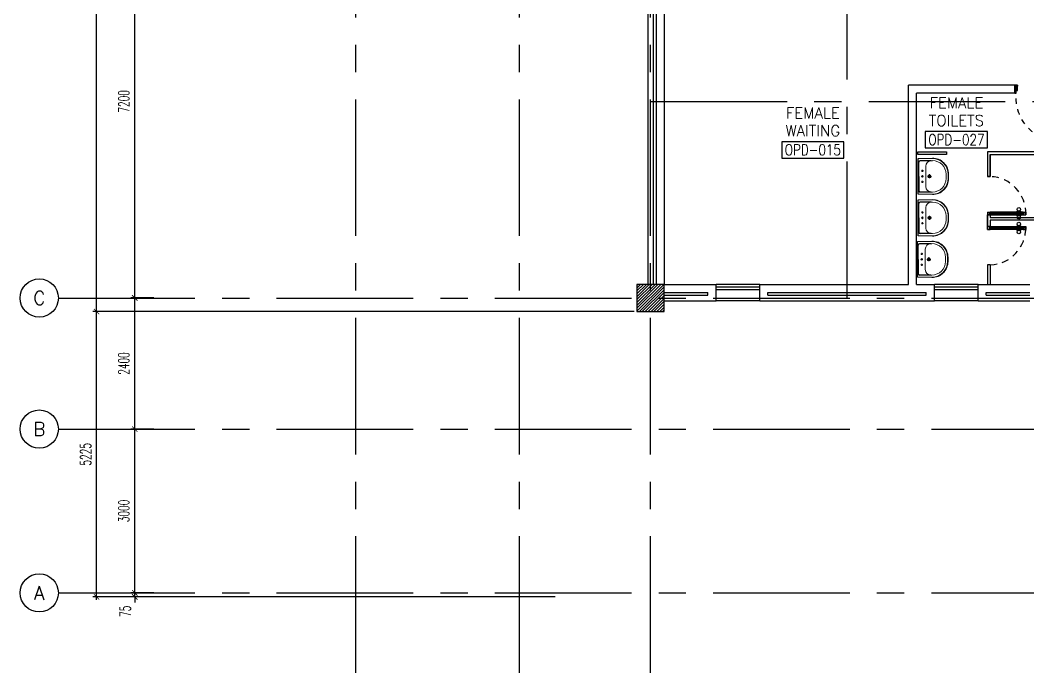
# Model space of a CAD drawing. Extents: x -1.4 to 90.6, y -12.3 to 78.9.
# Drawn here: x -1.4 to 17.06, y -0.23 to 11.72 of the extents above; entities that cross this region are included whole.
import ezdxf
from ezdxf.enums import TextEntityAlignment as Align

# ---------------------------------------------------------------- set-up
doc = ezdxf.new("R2010")
doc.units = 0
doc.header["$MEASUREMENT"] = 0
doc.header["$PDMODE"] = 3
doc.header["$PDSIZE"] = 0.1
for name, pattern in [('CENTERX2', [4, 2.5, -0.5, 0.5, -0.5]), ('DASHED', [0.75, 0.5, -0.25]), ('HIDDEN', [0.375, 0.25, -0.125])]:
    doc.linetypes.add(name, pattern=pattern)
doc.layers.get('0').update_dxf_attribs({"color": 11, "linetype": 'CONTINUOUS'})
doc.layers.get('DEFPOINTS').update_dxf_attribs({"color": 11, "linetype": 'CONTINUOUS'})
for name, color, linetype in [('A-JEERI', 11, 'CONTINUOUS'), ('AX', 11, 'CONTINUOUS'), ('AX-CR', 11, 'CONTINUOUS'), ('AX-DIM', 11, 'CONTINUOUS'), ('AX-TXT', 11, 'CONTINUOUS'), ('AXES', 11, 'CENTERX2'), ('COL', 11, 'CONTINUOUS'), ('DOOR', 11, 'CONTINUOUS'), ('FIX', 11, 'CONTINUOUS'), ('HAT', 11, 'CONTINUOUS'), ('INSUL', 11, 'CONTINUOUS'), ('PART', 11, 'CONTINUOUS'), ('RM-BOX', 11, 'CONTINUOUS'), ('RM-NAME', 11, 'CONTINUOUS'), ('RM-NO', 11, 'CONTINUOUS'), ('WALL', 11, 'CONTINUOUS'), ('WIN', 11, 'CONTINUOUS')]:
    doc.layers.add(name, color=color, linetype=linetype)
doc.styles.add('ROMANS', font='ROMANS.shx', dxfattribs={"width": 0.6})
doc.dimstyles.new('STANDARD in', dxfattribs={"dimtxt": 0.2, "dimasz": 0.1, "dimexe": 0.07, "dimexo": 0.05, "dimgap": 0.1, "dimtad": 1, "dimdec": 0, "dimlfac": 1000, "dimzin": 0, "dimdsep": 46, "dimtxsty": 'ROMANS', "dimblk": 'ARCHTICK', "dimcen": 0.05, "dimdle": 0.05, "dimclrd": 7, "dimclre": 7, "dimclrt": 2, "dimadec": 0, "dimazin": 0, "dimtfac": 1, "dimtdec": 0, "dimtmove": 2, "dimatfit": 3, "dimldrblk": 'ARCHTICK', "dimfxl": 0, "dimtolj": 1, "dimtzin": 0, "dimarcsym": 0})

# ---------------------------------------------------------------- blocks, each defined once
blk = doc.blocks.new('_ARCHTICK')
at = {"color": 0, "linetype": 'ByBlock', "const_width": 0.15}
blk.add_lwpolyline([(-0.5, -0.5), (0.5, 0.5)], dxfattribs=at)
blk = doc.blocks.new('*D211')
at = {"layer": 'AX-DIM', "color": 7, "lineweight": -2}
for p, q in [((0, 6.337), (0, 65.757)), ((9.851, 65.707), (-0.07, 65.707)), ((9.851, 6.387), (-0.07, 6.387))]:
    blk.add_line(p, q, dxfattribs=at)
at = {"layer": 'DEFPOINTS', "color": 0}
for p in [(0, 65.707), (9.901, 65.707), (9.901, 6.387)]:
    blk.add_point(p, dxfattribs=at)
at = {"layer": 'AX-DIM', "color": 7, "lineweight": -2, "xscale": 0.1, "yscale": 0.1, "zscale": 0.1}
for p, rotation in [((0, 65.707), 90), ((0, 6.387), 270)]:
    blk.add_blockref('_ARCHTICK', p, dxfattribs=dict(at, rotation=rotation))
at = {"layer": 'AX-DIM', "color": 2, "insert": (-0.2, 36.047), "char_height": 0.2, "attachment_point": 5, "rotation": 90, "style": 'ROMANS'}
blk.add_mtext('\\A1;59320', dxfattribs=at)
blk = doc.blocks.new('*D210')
at = {"layer": 'AX-DIM', "color": 7, "lineweight": -2}
for p, q in [((9.851, 6.387), (-0.07, 6.387)), ((0, 1.112), (0, 6.437)), ((8.405, 1.162), (-0.07, 1.162))]:
    blk.add_line(p, q, dxfattribs=at)
at = {"layer": 'DEFPOINTS', "color": 0}
for p in [(0, 6.387), (9.901, 6.387), (8.455, 1.162)]:
    blk.add_point(p, dxfattribs=at)
at = {"layer": 'AX-DIM', "color": 7, "lineweight": -2, "xscale": 0.1, "yscale": 0.1, "zscale": 0.1}
for p, rotation in [((0, 6.387), 90), ((0, 1.162), 270)]:
    blk.add_blockref('_ARCHTICK', p, dxfattribs=dict(at, rotation=rotation))
at = {"layer": 'AX-DIM', "color": 2, "insert": (-0.2, 3.774), "char_height": 0.2, "attachment_point": 5, "rotation": 90, "style": 'ROMANS'}
blk.add_mtext('\\A1;5225', dxfattribs=at)
blk = doc.blocks.new('*D209')
at = {"layer": 'AX-DIM', "color": 7, "lineweight": -2}
for p, q in [((0.7, 6.587), (0.7, 13.887)), ((1.05, 13.837), (0.63, 13.837)), ((1.05, 6.637), (0.63, 6.637))]:
    blk.add_line(p, q, dxfattribs=at)
at = {"layer": 'DEFPOINTS', "color": 0}
for p in [(0.7, 13.837), (1.1, 13.837), (1.1, 6.637)]:
    blk.add_point(p, dxfattribs=at)
at = {"layer": 'AX-DIM', "color": 7, "lineweight": -2, "xscale": 0.1, "yscale": 0.1, "zscale": 0.1}
for p, rotation in [((0.7, 13.837), 90), ((0.7, 6.637), 270)]:
    blk.add_blockref('_ARCHTICK', p, dxfattribs=dict(at, rotation=rotation))
at = {"layer": 'AX-DIM', "color": 2, "insert": (0.5, 10.237), "char_height": 0.2, "attachment_point": 5, "rotation": 90, "style": 'ROMANS'}
blk.add_mtext('\\A1;7200', dxfattribs=at)
blk = doc.blocks.new('*D208')
at = {"layer": 'AX-DIM', "color": 7, "lineweight": -2}
for p, q in [((0.7, 1.187), (0.7, 4.287)), ((1.05, 4.237), (0.63, 4.237)), ((1.05, 1.237), (0.63, 1.237))]:
    blk.add_line(p, q, dxfattribs=at)
at = {"layer": 'DEFPOINTS', "color": 0}
for p in [(0.7, 4.237), (1.1, 4.237), (1.1, 1.237)]:
    blk.add_point(p, dxfattribs=at)
at = {"layer": 'AX-DIM', "color": 7, "lineweight": -2, "xscale": 0.1, "yscale": 0.1, "zscale": 0.1}
for p, rotation in [((0.7, 4.237), 90), ((0.7, 1.237), 270)]:
    blk.add_blockref('_ARCHTICK', p, dxfattribs=dict(at, rotation=rotation))
at = {"layer": 'AX-DIM', "color": 2, "insert": (0.5, 2.737), "char_height": 0.2, "attachment_point": 5, "rotation": 90, "style": 'ROMANS'}
blk.add_mtext('\\A1;3000', dxfattribs=at)
blk = doc.blocks.new('*D207')
at = {"layer": 'AX-DIM', "color": 7, "lineweight": -2}
for p, q in [((0.7, 1.237), (0.7, 1.337)), ((1.05, 1.237), (0.63, 1.237)), ((1.05, 1.162), (0.63, 1.162)), ((0.7, 1.162), (0.7, 1.237)), ((0.7, 1.162), (0.7, 1.062))]:
    blk.add_line(p, q, dxfattribs=at)
at = {"layer": 'DEFPOINTS', "color": 0}
for p in [(0.7, 1.237), (1.1, 1.237), (1.1, 1.162)]:
    blk.add_point(p, dxfattribs=at)
at = {"layer": 'AX-DIM', "color": 7, "lineweight": -2, "xscale": 0.1, "yscale": 0.1, "zscale": 0.1}
for p, rotation in [((0.7, 1.237), 270), ((0.7, 1.162), 90)]:
    blk.add_blockref('_ARCHTICK', p, dxfattribs=dict(at, rotation=rotation))
at = {"layer": 'AX-DIM', "color": 2, "insert": (0.525, 0.899), "char_height": 0.2, "attachment_point": 5, "rotation": 90, "style": 'ROMANS'}
blk.add_mtext('\\A1;75', dxfattribs=at)
blk = doc.blocks.new('AXL')
at = {"layer": 'AX-CR'}
blk.add_circle((-350, 0), 350, dxfattribs=at)
at = {"layer": 'AX-TXT', "style": 'ROMANS'}
blk.add_attdef('AX', text='', height=250, dxfattribs=at).set_placement((-350, 0), align=Align.MIDDLE)
blk = doc.blocks.new('*D206')
at = {"layer": 'AX-DIM', "color": 7, "lineweight": -2}
for p, q in [((0.7, 4.187), (0.7, 6.687)), ((1.05, 6.637), (0.63, 6.637)), ((1.05, 4.237), (0.63, 4.237))]:
    blk.add_line(p, q, dxfattribs=at)
at = {"layer": 'DEFPOINTS', "color": 0}
for p in [(0.7, 6.637), (1.1, 6.637), (1.1, 4.237)]:
    blk.add_point(p, dxfattribs=at)
at = {"layer": 'AX-DIM', "color": 7, "lineweight": -2, "xscale": 0.1, "yscale": 0.1, "zscale": 0.1}
for p, rotation in [((0.7, 6.637), 90), ((0.7, 4.237), 270)]:
    blk.add_blockref('_ARCHTICK', p, dxfattribs=dict(at, rotation=rotation))
at = {"layer": 'AX-DIM', "color": 2, "insert": (0.5, 5.437), "char_height": 0.2, "attachment_point": 5, "rotation": 90, "style": 'ROMANS'}
blk.add_mtext('\\A1;2400', dxfattribs=at)
blk = doc.blocks.new('*X130')
at = {"color": 0}
for p, q in [((24139, 10669), (24631, 11161)), ((24139, 10722), (24578, 11161)), ((24139, 10775), (24525, 11161)), ((24139, 10828), (24472, 11161)), ((24139, 10881), (24419, 11161)), ((24139, 10934), (24366, 11161)), ((24139, 10987), (24313, 11161)), ((24139, 11040), (24260, 11161)), ((24139, 11093), (24207, 11161)), ((24139, 11146), (24154, 11161)), ((24184, 10661), (24639, 11116)), ((24237, 10661), (24639, 11063)), ((24290, 10661), (24639, 11010)), ((24344, 10661), (24639, 10957)), ((24397, 10661), (24639, 10904)), ((24450, 10661), (24639, 10851)), ((24503, 10661), (24639, 10798)), ((24556, 10661), (24639, 10745)), ((24609, 10661), (24639, 10692))]:
    blk.add_line(p, q, dxfattribs=at)
blk = doc.blocks.new('COL50')
at = {"layer": 'COL'}
blk.add_lwpolyline([(-250, 250), (-250, -250), (250, -250), (250, 250)], close=True, dxfattribs=at)
blk = doc.blocks.new('RM1')
at = {"layer": 'RM-BOX'}
blk.add_lwpolyline([(570, -200), (-570, -200), (-570, -500), (570, -500)], close=True, dxfattribs=at)
at = {"layer": 'RM-NAME', "style": 'ROMANS'}
for tag, p in [('ROOMNAME1', (0, 324)), ('ROOMNAME2', (0, 0))]:
    blk.add_attdef(tag, text='', height=200, dxfattribs=at).set_placement(p, align=Align.MIDDLE)
at = {"layer": 'RM-NO', "style": 'ROMANS', "width": 0.8}
blk.add_attdef('ROOMNO', text='', height=200, dxfattribs=at).set_placement((0, -350), align=Align.MIDDLE)
blk = doc.blocks.new('DOOR90')
at = {"layer": 'DOOR', "color": 7, "linetype": 'ByBlock'}
for p, q in [((-150, 0), (0, 0)), ((-150, 0), (-150, -25)), ((0, -50), (-114, 0)), ((0, -50), (-40, 0)), ((0, -50), (0, 0)), ((-1000, -25), (-1050, -25)), ((-1050, -75), (-1050, -25)), ((-1050, -25), (-1050, -75)), ((-1000, -75), (-1050, -75)), ((-1000, -42), (-1020, -42)), ((-1020, -42), (-1020, -58)), ((-1000, -58), (-1020, -58)), ((-1000, -25), (-1000, -42)), ((-1000, -58), (-1000, -75)), ((-878, -18), (-968, -18)), ((-968, -25), (-968, -18)), ((-968, -75), (-968, -82)), ((-878, -82), (-968, -82)), ((-955, -9), (-890, -9)), ((-955, -18), (-955, -9)), ((-955, -18), (-890, -18)), ((-955, -82), (-890, -82)), ((-955, -82), (-955, -91)), ((-955, -91), (-890, -91)), ((-890, -18), (-890, -9)), ((-890, -82), (-890, -91)), ((-878, -25), (-878, -18)), ((-878, -75), (-878, -82)), ((-200, -25), (-150, -25)), ((-200, -42), (-200, -25)), ((-180, -42), (-200, -42)), ((-200, -58), (-180, -58)), ((-200, -75), (-200, -58)), ((-150, -75), (-200, -75)), ((-180, -58), (-180, -42)), ((-150, -25), (-100, -25)), ((-150, -75), (-150, -25)), ((-100, -25), (-100, -50)), ((0, -50), (-100, -37)), ((-100, -50), (0, -50)), ((-150, -875), (-100, -875)), ((-150, -900), (-150, -875)), ((-150, -900), (0, -900)), ((0, -900), (-150, -900)), ((0, -850), (-114, -900)), ((-100, -875), (-100, -850)), ((0, -850), (-100, -863)), ((-100, -850), (0, -850)), ((0, -850), (-40, -900)), ((0, -850), (0, -900))]:
    blk.add_line(p, q, dxfattribs=at)
at = {"layer": 'DOOR', "linetype": 'ByBlock'}
for p, q in [((-200, -25), (-1000, -25)), ((-200, -42), (-1000, -42)), ((-200, -58), (-1000, -58)), ((-1000, -75), (-200, -75))]:
    blk.add_line(p, q, dxfattribs=at)
at = {"layer": 'DOOR', "color": 7, "linetype": 'ByBlock'}
for centre in [(-923, 24), (-923, -124)]:
    blk.add_circle(centre, 32.4, dxfattribs=at)
for centre, radius, start, end in [((0, -50), 154, 161.1053, 166.2858), ((0, -50), 94.4, 148.0182, 180), ((0, -50), 134, 158.1598, 169.28), ((0, -50), 114, 154.0838, 167.3774), ((0, -50), 74.4, 137.7764, 180), ((0, -50), 54.4, 113.2074, 180), ((0, -50), 34.4, 90, 180), ((0, -50), 14.4, 90, 180), ((0, -850), 154, 193.7142, 198.8947), ((0, -850), 134, 190.72, 201.8402), ((0, -850), 94.4, 180, 211.9818), ((0, -850), 74.4, 180, 222.2236), ((0, -850), 54.4, 180, 246.7926), ((0, -850), 34.4, 180, 270), ((0, -850), 14.4, 180, 270)]:
    blk.add_arc(centre, radius, start, end, dxfattribs=at)
at = {"layer": 'DOOR', "linetype": 'HIDDEN', "ltscale": 0.5}
blk.add_arc((-222, -50), 828, 178.2701, 275.003, dxfattribs=at)
blk = doc.blocks.new('LAV-003')
at = {"layer": 'FIX', "linetype": 'ByBlock'}
blk.add_line((-328, -25), (328, -25), dxfattribs=at)
at = {"layer": 'FIX', "linetype": 'Continuous', "lineweight": 20}
for p, q in [((-328, -285), (-328, -25)), ((0, -165), (-187, -165)), ((0, -165), (187, -165)), ((328, -285), (328, -25)), ((-288, -285), (-288, -265)), ((287, -285), (287, -265)), ((0, -535), (-38, -535)), ((0, -535), (38, -535)), ((0, -575), (-38, -575)), ((0, -575), (38, -575))]:
    blk.add_line(p, q, dxfattribs=at)
at = {"layer": 'FIX', "linetype": 'ByBlock', "ltscale": 0.3}
for p, q in [((-288, -265), (-288, -60)), ((0, -35), (-262, -35)), ((0, -35), (262, -35)), ((287, -265), (287, -60))]:
    blk.add_line(p, q, dxfattribs=at)
at = {"layer": 'FIX', "lineweight": 20}
for p, q in [((-16, -101), (15, -101)), ((0, -85), (0, -116))]:
    blk.add_line(p, q, dxfattribs=at)
at = {"layer": 'FIX', "linetype": 'DASHED', "lineweight": 20, "ltscale": 0.04}
for p, q in [((-36, -230), (37, -230)), ((0, -194), (0, -266))]:
    blk.add_line(p, q, dxfattribs=at)
at = {"layer": 'FIX', "linetype": 'Continuous', "lineweight": 20}
blk.add_lwpolyline([(295, -25), (0, -25), (-328, -25), (-334, -285, 0.414214), (-38, -582), (0, -582), (38, -582, 0.414214), (334, -285), (328, -25), (0, -25)], format="xyb", dxfattribs=at)
at = {"layer": 'FIX', "linetype": 'HIDDEN', "lineweight": 20, "ltscale": 0.05}
for centre in [(-100, -101), (100, -101)]:
    blk.add_circle(centre, 12.4, dxfattribs=at)
at = {"layer": 'FIX', "lineweight": 20}
for centre, radius in [((0, -101), 15.5), ((0, -230), 29.5), ((0, -230), 22.5)]:
    blk.add_circle(centre, radius, dxfattribs=at)
at = {"layer": 'FIX', "linetype": 'ByBlock', "ltscale": 0.3}
for centre, start, end in [((-262, -60), 90, 180), ((262, -60), 0, 90)]:
    blk.add_arc(centre, 25, start, end, dxfattribs=at)
at = {"layer": 'FIX', "linetype": 'Continuous', "lineweight": 20}
for centre, radius, start, end in [((-187, -265), 100, 90, 180), ((187, -265), 100, 0, 90), ((-38, -285), 290, 180, 270), ((-38, -285), 250, 180, 270), ((38, -285), 290, 270, 0), ((38, -285), 250, 270, 0)]:
    blk.add_arc(centre, radius, start, end, dxfattribs=at)

msp = doc.modelspace()

# ---------------------------------------------------------------- linework, layer by layer
at = {"layer": 'AXES'}
for p, q in [((4.7514, -0.2278), (4.7514, 78.2497)), ((7.7514, -0.2278), (7.7514, 78.2497)), ((10.1514, -0.2278), (10.1514, 78.2497)), ((13.7514, 6.6365), (13.7514, 65.4565)), ((10.1514, 10.2365), (68.3914, 10.2365)), ((-0.7, 6.6365), (69.5914, 6.6365)), ((-0.7, 4.2365), (68.3914, 4.2365)), ((-0.7, 4.2365), (76.7914, 4.2365)), ((-0.7, 1.2365), (66.5914, 1.2365)), ((-0.7, 1.2365), (66.5914, 1.2365))]:
    msp.add_line(p, q, dxfattribs=at)
at = {"layer": 'DOOR', "color": 9, "linetype": 'ByBlock'}
for p, q in [((16.3264, 8.2115), (16.3764, 8.2115)), ((16.3264, 8.2115), (16.3264, 8.1615)), ((16.3764, 8.1945), (16.3564, 8.1945)), ((16.3564, 8.1945), (16.3564, 8.1785)), ((16.3564, 8.1785), (16.3764, 8.1785)), ((16.9764, 8.2115), (16.3764, 8.2115)), ((16.3764, 8.2115), (16.3764, 8.1945)), ((16.3764, 8.1945), (16.9764, 8.1945)), ((16.3764, 8.1785), (16.9764, 8.1785)), ((16.3764, 8.1785), (16.3764, 8.1615)), ((16.3764, 8.1615), (16.9764, 8.1615)), ((16.8541, 8.2187), (16.9441, 8.2187)), ((16.8541, 8.2115), (16.8541, 8.2187)), ((16.8541, 8.1615), (16.8541, 8.1543)), ((16.8541, 8.1543), (16.9441, 8.1543)), ((16.9315, 8.2277), (16.8667, 8.2277)), ((16.8667, 8.2187), (16.8667, 8.2277)), ((16.9315, 8.2187), (16.8667, 8.2187)), ((16.9315, 8.1543), (16.8667, 8.1543)), ((16.8667, 8.1543), (16.8667, 8.1453)), ((16.9315, 8.1453), (16.8667, 8.1453)), ((16.9315, 8.2187), (16.9315, 8.2277)), ((16.9315, 8.1543), (16.9315, 8.1453)), ((16.9441, 8.2115), (16.9441, 8.2187)), ((16.9441, 8.1615), (16.9441, 8.1543)), ((16.9764, 8.2115), (17.0264, 8.2115)), ((16.9764, 8.1945), (16.9764, 8.2115)), ((16.9764, 8.1945), (16.9964, 8.1945)), ((16.9764, 8.1785), (16.9964, 8.1785)), ((16.9764, 8.1615), (16.9764, 8.1785)), ((16.9764, 8.1615), (17.0264, 8.1615)), ((16.9964, 8.1785), (16.9964, 8.1945)), ((17.0264, 8.2115), (17.0264, 8.1615)), ((17.0264, 8.1615), (17.0264, 8.2115)), ((16.3264, 7.893), (16.3264, 7.943)), ((16.3764, 7.943), (16.9764, 7.943)), ((16.3764, 7.926), (16.3764, 7.943)), ((16.8541, 7.9502), (16.9441, 7.9502)), ((16.8541, 7.943), (16.8541, 7.9502)), ((16.9315, 7.9592), (16.8667, 7.9592)), ((16.8667, 7.9502), (16.8667, 7.9592)), ((16.9315, 7.9502), (16.8667, 7.9502)), ((16.9315, 7.9502), (16.9315, 7.9592)), ((16.9441, 7.943), (16.9441, 7.9502)), ((16.9764, 7.943), (17.0264, 7.943)), ((16.9764, 7.943), (16.9764, 7.926)), ((17.0264, 7.893), (17.0264, 7.943)), ((17.0264, 7.943), (17.0264, 7.893)), ((16.3264, 7.893), (16.3764, 7.893)), ((16.3564, 7.926), (16.3764, 7.926)), ((16.3564, 7.91), (16.3564, 7.926)), ((16.3764, 7.91), (16.3564, 7.91)), ((16.3764, 7.926), (16.9764, 7.926)), ((16.3764, 7.91), (16.9764, 7.91)), ((16.3764, 7.893), (16.3764, 7.91)), ((16.9764, 7.893), (16.3764, 7.893)), ((16.8541, 7.893), (16.8541, 7.8858)), ((16.8541, 7.8858), (16.9441, 7.8858)), ((16.9315, 7.8858), (16.8667, 7.8858)), ((16.8667, 7.8858), (16.8667, 7.8768)), ((16.9315, 7.8768), (16.8667, 7.8768)), ((16.9315, 7.8858), (16.9315, 7.8768)), ((16.9441, 7.893), (16.9441, 7.8858)), ((16.9764, 7.926), (16.9964, 7.926)), ((16.9764, 7.91), (16.9964, 7.91)), ((16.9764, 7.91), (16.9764, 7.893)), ((16.9764, 7.893), (17.0264, 7.893)), ((16.9964, 7.926), (16.9964, 7.91))]:
    msp.add_line(p, q, dxfattribs=at)
at = {"layer": 'DOOR', "color": 0, "linetype": 'ByBlock'}
for p, q in [((16.3764, 8.1615), (16.3264, 8.1615)), ((16.3764, 7.943), (16.3264, 7.943))]:
    msp.add_line(p, q, dxfattribs=at)
at = {"layer": 'DOOR', "color": 9, "linetype": 'ByBlock'}
for centre in [(16.8991, 8.2601), (16.8991, 8.113), (16.8991, 7.9915), (16.8991, 7.8445)]:
    msp.add_circle(centre, 0.0324, dxfattribs=at)
at = {"layer": 'DOOR', "color": 9, "linetype": 'HIDDEN', "ltscale": 0.5}
for centre, start, end in [((16.3514, 8.1865), 357.8789, 87.8789), ((16.3514, 7.918), 272.1211, 2.1211)]:
    msp.add_arc(centre, 0.6755, start, end, dxfattribs=at)
at = {"layer": 'INSUL'}
for p, q in [((10.2014, 13.5865), (10.2014, 6.8865)), ((10.2514, 13.5865), (10.2514, 6.8865)), ((10.4014, 6.7365), (11.2014, 6.7365)), ((10.4014, 6.6865), (11.2014, 6.6865)), ((11.2014, 6.6865), (11.2014, 6.7365)), ((12.3014, 6.7365), (15.2014, 6.7365)), ((12.3014, 6.6865), (12.3014, 6.7365)), ((12.3014, 6.6865), (15.2014, 6.6865)), ((15.2014, 6.6865), (15.2014, 6.7365)), ((16.3014, 6.7365), (17.1014, 6.7365)), ((16.3014, 6.6865), (16.3014, 6.7365)), ((16.3014, 6.6865), (17.1014, 6.6865))]:
    msp.add_line(p, q, dxfattribs=at)
at = {"layer": 'PART'}
for p, q in [((15.5764, 9.3115), (15.5764, 9.2615)), ((16.3264, 9.3115), (16.3264, 8.8615)), ((16.3764, 9.2615), (16.3764, 8.8615)), ((16.3764, 8.8615), (16.3264, 8.8615)), ((16.3264, 8.1615), (16.3264, 7.943)), ((16.3764, 8.1615), (16.3264, 8.1615)), ((16.3764, 8.1615), (16.3764, 8.1115)), ((16.3764, 7.943), (16.3264, 7.943)), ((16.3764, 8.0615), (16.3764, 7.943)), ((16.3764, 7.243), (16.3264, 7.243)), ((16.3264, 7.243), (16.3264, 6.8865)), ((16.3764, 7.243), (16.3764, 6.8865))]:
    msp.add_line(p, q, dxfattribs=at)
for points in [[(15.0494, 9.3115), (15.5764, 9.3115), (15.5764, 9.2615), (15.0494, 9.2615)], [(16.3264, 8.8615), (16.3764, 8.8615), (16.3764, 9.2625), (17.8534, 9.2615), (17.8534, 9.3115), (16.3264, 9.3115)]]:
    msp.add_lwpolyline(points, close=True, dxfattribs=at)
msp.add_lwpolyline([(17.8534, 8.1115), (17.8534, 8.0615), (16.3764, 8.0615), (16.3764, 7.943), (16.3264, 7.943), (16.3264, 8.1615), (16.3764, 8.1615), (16.3764, 8.1115), (17.8534, 8.1115)], dxfattribs=at)
at = {"layer": 'WALL'}
for p, q in [((10.1014, 13.5865), (10.1014, 6.8865)), ((10.4014, 12.5615), (10.4014, 6.8865)), ((14.8764, 6.8865), (14.8764, 10.5365)), ((16.8264, 10.5365), (14.8764, 10.5365)), ((16.8264, 10.3865), (16.8264, 10.5365)), ((15.0264, 6.8865), (15.0264, 10.3865)), ((16.8264, 10.3865), (15.0264, 10.3865)), ((15.0264, 10.2365), (15.0264, 10.3865)), ((10.4014, 6.8865), (11.3514, 6.8865)), ((11.3514, 6.5865), (11.3514, 6.8865)), ((12.1514, 6.8865), (14.8764, 6.8865)), ((12.1514, 6.5865), (12.1514, 6.8865)), ((15.0264, 6.8865), (15.3514, 6.8865)), ((15.0264, 6.8865), (15.3514, 6.8865)), ((15.3514, 6.5865), (15.3514, 6.8865)), ((16.1514, 6.5865), (16.1514, 6.8865)), ((16.1514, 6.8865), (17.1014, 6.8865)), ((10.4014, 6.5865), (11.3514, 6.5865)), ((12.1514, 6.5865), (15.3514, 6.5865)), ((16.1514, 6.5865), (17.1014, 6.5865))]:
    msp.add_line(p, q, dxfattribs=at)
at = {"layer": 'WIN'}
for p, q in [((12.1514, 6.8865), (11.3514, 6.8865)), ((12.1514, 6.8365), (11.3514, 6.8365)), ((16.1514, 6.8865), (15.3514, 6.8865)), ((16.1514, 6.8365), (15.3514, 6.8365)), ((12.1514, 6.7865), (11.3514, 6.7865)), ((16.1514, 6.7865), (15.3514, 6.7865)), ((12.1514, 6.5865), (11.3514, 6.5865)), ((16.1514, 6.5865), (15.3514, 6.5865))]:
    msp.add_line(p, q, dxfattribs=at)

# ---------------------------------------------------------------- block references
at = {"layer": 'A-JEERI', "linetype": 'ByBlock', "xscale": 0.0009999999892897904, "yscale": 0.0009999999892897904, "zscale": 0.001, "rotation": 90}
for p in [(15.0303, 8.8645), (15.0303, 8.1045), (15.0195, 7.3445)]:
    msp.add_blockref('LAV-003', p, dxfattribs=at)
at = {"layer": 'AX', "xscale": 0.001000000047497451, "yscale": 0.0009999999892897904, "zscale": 0.001}
for p, values in [((-0.7, 6.6365), {'AX': 'C'}), ((-0.7, 4.2365), {'AX': 'B'}), ((-0.7, 1.2365), {'AX': 'A'})]:
    msp.add_blockref('AXL', p, dxfattribs=at).add_auto_attribs(values)
at = {"layer": 'COL', "xscale": 0.001000000047497451, "yscale": 0.0009999999892897904, "zscale": 0.001}
msp.add_blockref('COL50', (10.1514, 6.6365), dxfattribs=at)
at = {"layer": 'DOOR', "color": 0, "xscale": -0.0009999999892897904, "yscale": 0.0009999999892897904, "zscale": 0.001, "rotation": 270}
msp.add_blockref('DOOR90', (17.7264, 10.5365), dxfattribs=at)
at = {"layer": 'HAT', "xscale": 0.001000000047497451, "yscale": 0.0009999999892897904, "zscale": 0.001}
for p, values in [((15.755, 9.8862), {'ROOMNO': 'OPD-027', 'ROOMNAME2': 'TOILETS', 'ROOMNAME1': 'FEMALE'}), ((13.1245, 9.6995), {'ROOMNO': 'OPD-015', 'ROOMNAME2': 'WAITING', 'ROOMNAME1': 'FEMALE'})]:
    msp.add_blockref('RM1', p, dxfattribs=at).add_auto_attribs(values)
msp.add_blockref('*X130', (-14.2378, -4.2745), dxfattribs=at)

# ---------------------------------------------------------------- dimensions: what is measured, and where the dimension line sits
at = {"layer": 'AX-DIM'}
for base, p1, p2, picture, middle in [((0, 65.7065), (9.9014, 6.3865), (9.9014, 65.7065), '*D211', (-0.2, 36.0465)), ((0, 6.3865), (8.4553, 1.1615), (9.9014, 6.3865), '*D210', (-0.2, 3.774)), ((0.7, 4.2365), (1.1, 1.2365), (1.1, 4.2365), '*D208', (0.5, 2.7365))]:
    dim = msp.add_linear_dim(base=base, p1=p1, p2=p2, angle=90, dimstyle='STANDARD in', dxfattribs=at)
    dim.commit()
    dim.dimension.update_dxf_attribs({"geometry": picture, "text_midpoint": middle})
at = {"layer": 'AX-DIM', "color": 6}
for base, p1, p2, picture, middle in [((0.7, 13.8365), (1.1, 6.6365), (1.1, 13.8365), '*D209', (0.5, 10.2365)), ((0.7, 6.6365), (1.1, 4.2365), (1.1, 6.6365), '*D206', (0.5, 5.4365))]:
    dim = msp.add_linear_dim(base=base, p1=p1, p2=p2, angle=90, dimstyle='STANDARD in', dxfattribs=at)
    dim.commit()
    dim.dimension.update_dxf_attribs({"geometry": picture, "text_midpoint": middle})
at = {"layer": 'AX-DIM'}
dim = msp.add_linear_dim(base=(0.7, 1.2365), p1=(1.1, 1.1615), p2=(1.1, 1.2365), angle=90, dimstyle='STANDARD in', dxfattribs=at)
dim.commit()
dim.dimension.update_dxf_attribs({"geometry": '*D207', "text_midpoint": (0.525, 0.8988), "dimtype": 160})

doc.saveas('drawing.dxf')
